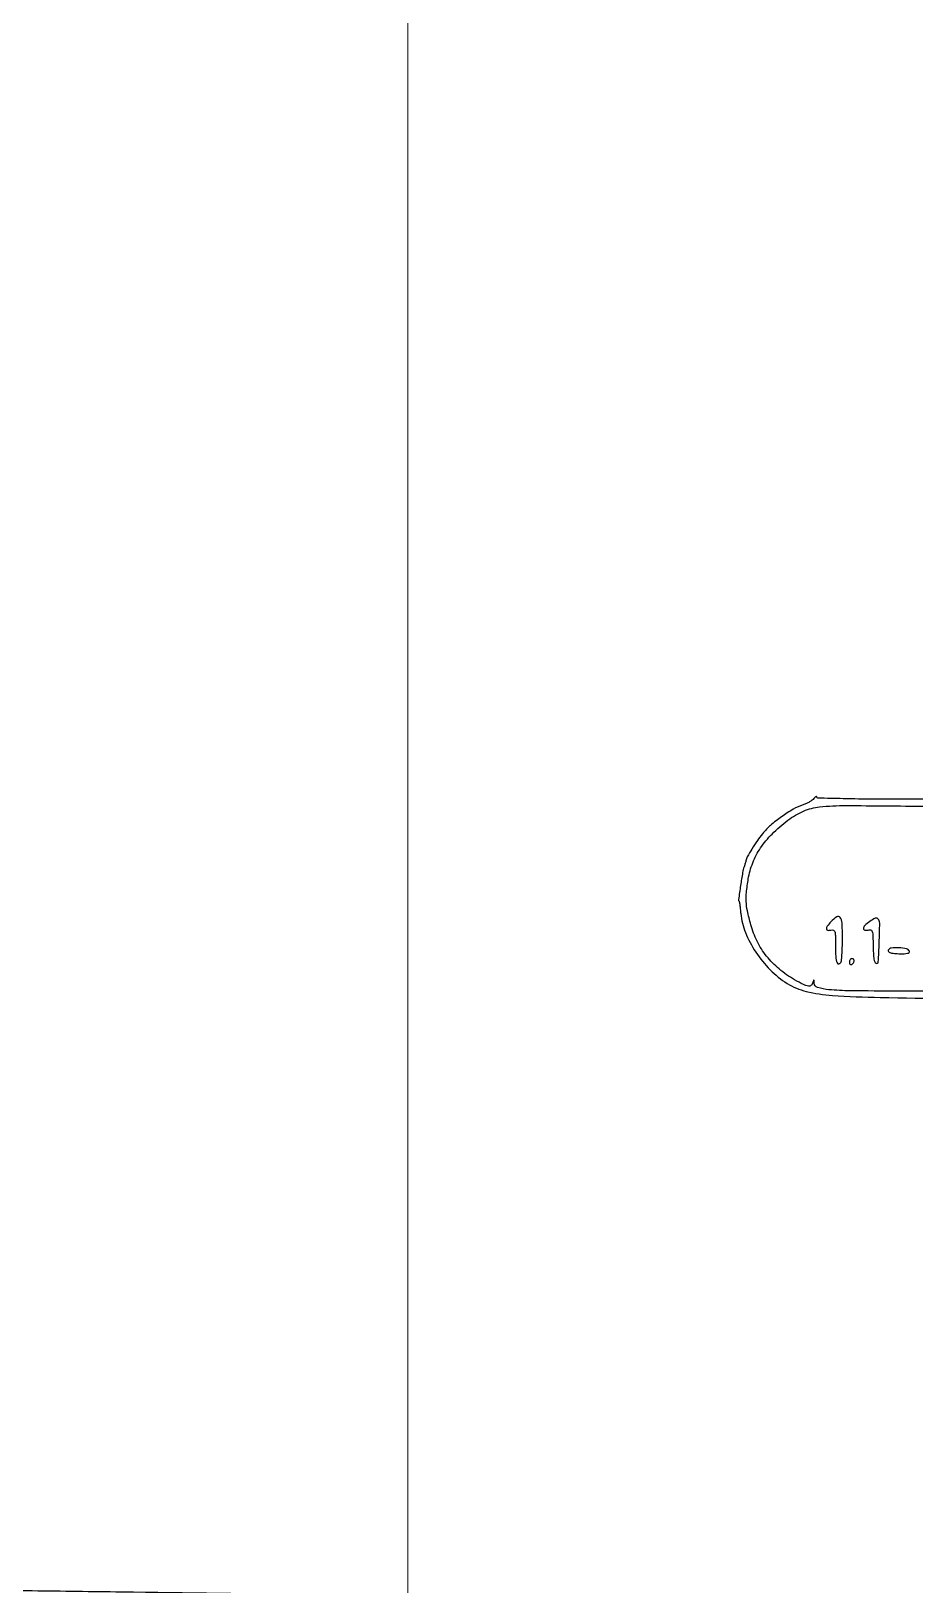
# Model space of a CAD drawing. Header units: millimetres. Extents: x 2712 to 3553, y 1367 to 1961.
# Drawn here: x 2929.7 to 2983.8, y 1779.6 to 1874.8 of the extents above; entities that cross this region are included whole.
import ezdxf

# ---------------------------------------------------------------- set-up
doc = ezdxf.new("R2010")
doc.units = ezdxf.units.MM

msp = doc.modelspace()

# ---------------------------------------------------------------- linework, layer by layer
at = {"lineweight": 15}
msp.add_line((2952.742, 1673.098), (2952.742, 1912.493), dxfattribs=at)
for points in [[(2926.422, 1758.93, -0.000004), (2924.331, 1758.957, -0.000002), (2921.497, 1758.995, -0.000002), (2918.457, 1759.035, -0.000002), (2915.662, 1759.072, 0.000783)], [(2984.435, 1816.01, 0.001874), (2982.786, 1816.019, -0.002381), (2979.848, 1816.039, -0.020333), (2978.534, 1816.108, -0.047878), (2977.844, 1816.239, -0.318045), (2977.639, 1816.499, 0.004472), (2977.628, 1816.663, 0.237959), (2977.613, 1816.689, 0.498396), (2977.594, 1816.682, 0.00733), (2977.557, 1816.55, -0.151086), (2977.449, 1816.375, -0.219239), (2977.277, 1816.325, -0.081602), (2976.985, 1816.419, -0.011791), (2976.435, 1816.717, -0.044107), (2975.488, 1817.377, -0.050462), (2974.718, 1818.167, -0.051815), (2974.138, 1819.075, -0.051206), (2973.754, 1820.087, -0.011453), (2973.546, 1820.945, -0.039629), (2973.469, 1821.511, -0.04138), (2973.484, 1822.07, -0.013321), (2973.597, 1822.892, -0.053193), (2973.871, 1823.886, -0.054562), (2974.347, 1824.791, -0.049214), (2975.054, 1825.645, -0.031789), (2976.023, 1826.491, -0.061338), (2976.976, 1827.05, -0.076802), (2977.966, 1827.309, -0.026634), (2979.606, 1827.389, -0.001689), (2984.425, 1827.351, -0.00056), (2995.264, 1827.218, -0.008041)], [(2989.698, 1827.773), (2983.748, 1827.773, -0.001762), (2981.292, 1827.782, -0.003873), (2979.414, 1827.81, -0.000716), (2977.857, 1827.847, -0.406278), (2977.798, 1827.907, 0.275626), (2977.781, 1827.936, 0.243267), (2977.746, 1827.937, 0.08138), (2977.688, 1827.895, 0.027558), (2977.62, 1827.819, -0.067882), (2977.518, 1827.722, -0.025071), (2977.352, 1827.614, -0.0243), (2977.156, 1827.513, -0.026857), (2976.958, 1827.435, 0.049781), (2976.35, 1827.164, 0.024755), (2975.639, 1826.709, 0.024711), (2974.966, 1826.179, 0.043252), (2974.474, 1825.668, 0.019698), (2974.155, 1825.241, 0.013143), (2973.822, 1824.728, 0.010482), (2973.538, 1824.242, 0.082014), (2973.45, 1823.997, -0.026799), (2973.44, 1823.954, -0.003376), (2973.412, 1823.862, -0.003959), (2973.378, 1823.755, -0.003278), (2973.34, 1823.64, 0.041175), (2973.25, 1823.284, 0.005087), (2973.126, 1822.493, 0.001555), (2973.003, 1821.632, 0.226299), (2973.033, 1821.538, -0.152928), (2973.048, 1821.507, -0.002211), (2973.078, 1821.299, -0.00585), (2973.108, 1821.055, -0.003797), (2973.138, 1820.773, 0.072106), (2973.423, 1819.61, 0.050239), (2974.055, 1818.413, 0.048803), (2974.939, 1817.328, 0.056755), (2975.976, 1816.495, 0.082858), (2977.147, 1816.003, 0.040767), (2978.748, 1815.76, 0.013102), (2981.676, 1815.633, 0.000832), (2990.268, 1815.501, -0.000019), (2993.166, 1815.461, -0.000024)], [(2953.515, 1778.933, 0.00033), (2947.124, 1779.026, 0.000059), (2935.186, 1779.191, 0.000073), (2932.484, 1779.228, 0.000068), (2929.728, 1779.264, 0.000068), (2927.285, 1779.296, 0.000237)], [(2928.795, 1778.878, -0.000307), (2937.395, 1778.75, 0.000099), (2945.069, 1778.633, 0.000407)], [(2972.258, 1778.601, -0.000347), (2963.903, 1778.754, 0.000379), (2958.401, 1778.854, 0.000541)], [(2997.195, 1758.174, -0.000018), (2991.835, 1758.219, -0.195719)]]:
    msp.add_lwpolyline(points, format="xyb")
for points in [[(2978.653, 1819.762, -0.142515), (2978.808, 1819.758, -0.24876), (2978.895, 1819.669, -0.066289), (2978.931, 1819.433, -0.005079), (2978.938, 1818.79, 0.016881), (2978.96, 1818.137, 0.066999), (2979.04, 1817.745, 0.413471), (2979.155, 1817.689, 0.221471), (2979.279, 1817.81, 0.07102), (2979.313, 1817.958, 0.00631), (2979.34, 1818.342, 0.008137), (2979.359, 1818.802, 0.006255), (2979.366, 1819.305, 0.012527), (2979.343, 1820.208, 0.147339), (2979.226, 1820.535, 0.401123), (2979.019, 1820.571, 0.057669), (2978.659, 1820.264, 0.027549), (2978.438, 1820, 0.158507), (2978.38, 1819.829, 0.387044), (2978.453, 1819.747, 0.090366)], [(2980.933, 1819.762, -0.101538), (2981.087, 1819.771, -0.252376), (2981.175, 1819.705, -0.092567), (2981.219, 1819.533, -0.009073), (2981.238, 1819.102, 0.002325), (2981.264, 1818.304, 0.025759), (2981.292, 1817.986, 0.074248), (2981.342, 1817.819, 0.169327), (2981.432, 1817.726, 0.537333), (2981.56, 1817.799, 0.005893), (2981.62, 1818.99, 0.006851), (2981.649, 1820.182, 0.201826), (2981.537, 1820.456, 0.318667), (2981.372, 1820.485, 0.04005), (2981.039, 1820.291, 0.040678), (2980.733, 1820.038, 0.202576), (2980.648, 1819.837, 0.214363), (2980.671, 1819.786, 0.118367), (2980.732, 1819.753, 0.080248), (2980.824, 1819.745, 0.047618)], [(2982.812, 1818.315, 0.013032), (2983.143, 1818.312, 0.051958), (2983.345, 1818.336, 0.124353), (2983.445, 1818.388, 0.302033), (2983.466, 1818.464, 0.26708), (2983.296, 1818.616, 0.039426), (2982.822, 1818.676, 0.039386), (2982.345, 1818.661, 0.280638), (2982.17, 1818.526, 0.269677), (2982.184, 1818.44, 0.142411), (2982.277, 1818.377, 0.057352), (2982.474, 1818.336, 0.013298)], [(2979.936, 1817.655, 0.06081), (2979.99, 1817.698, 0.051032), (2980.036, 1817.756, 0.053229), (2980.068, 1817.819, 0.089642), (2980.078, 1817.877, 0.105429), (2980.067, 1817.928, 0.099231), (2980.036, 1817.972, 0.096318), (2979.99, 1818.001, 0.092995), (2979.936, 1818.011, 0.153634), (2979.881, 1817.994, 0.097988), (2979.835, 1817.946, 0.080552), (2979.804, 1817.874, 0.062283), (2979.793, 1817.789, 0.066118), (2979.804, 1817.71, 0.138808), (2979.835, 1817.658, 0.191142), (2979.881, 1817.639, 0.139169)]]:
    msp.add_lwpolyline(points, format="xyb", close=True)

doc.saveas('drawing.dxf')
